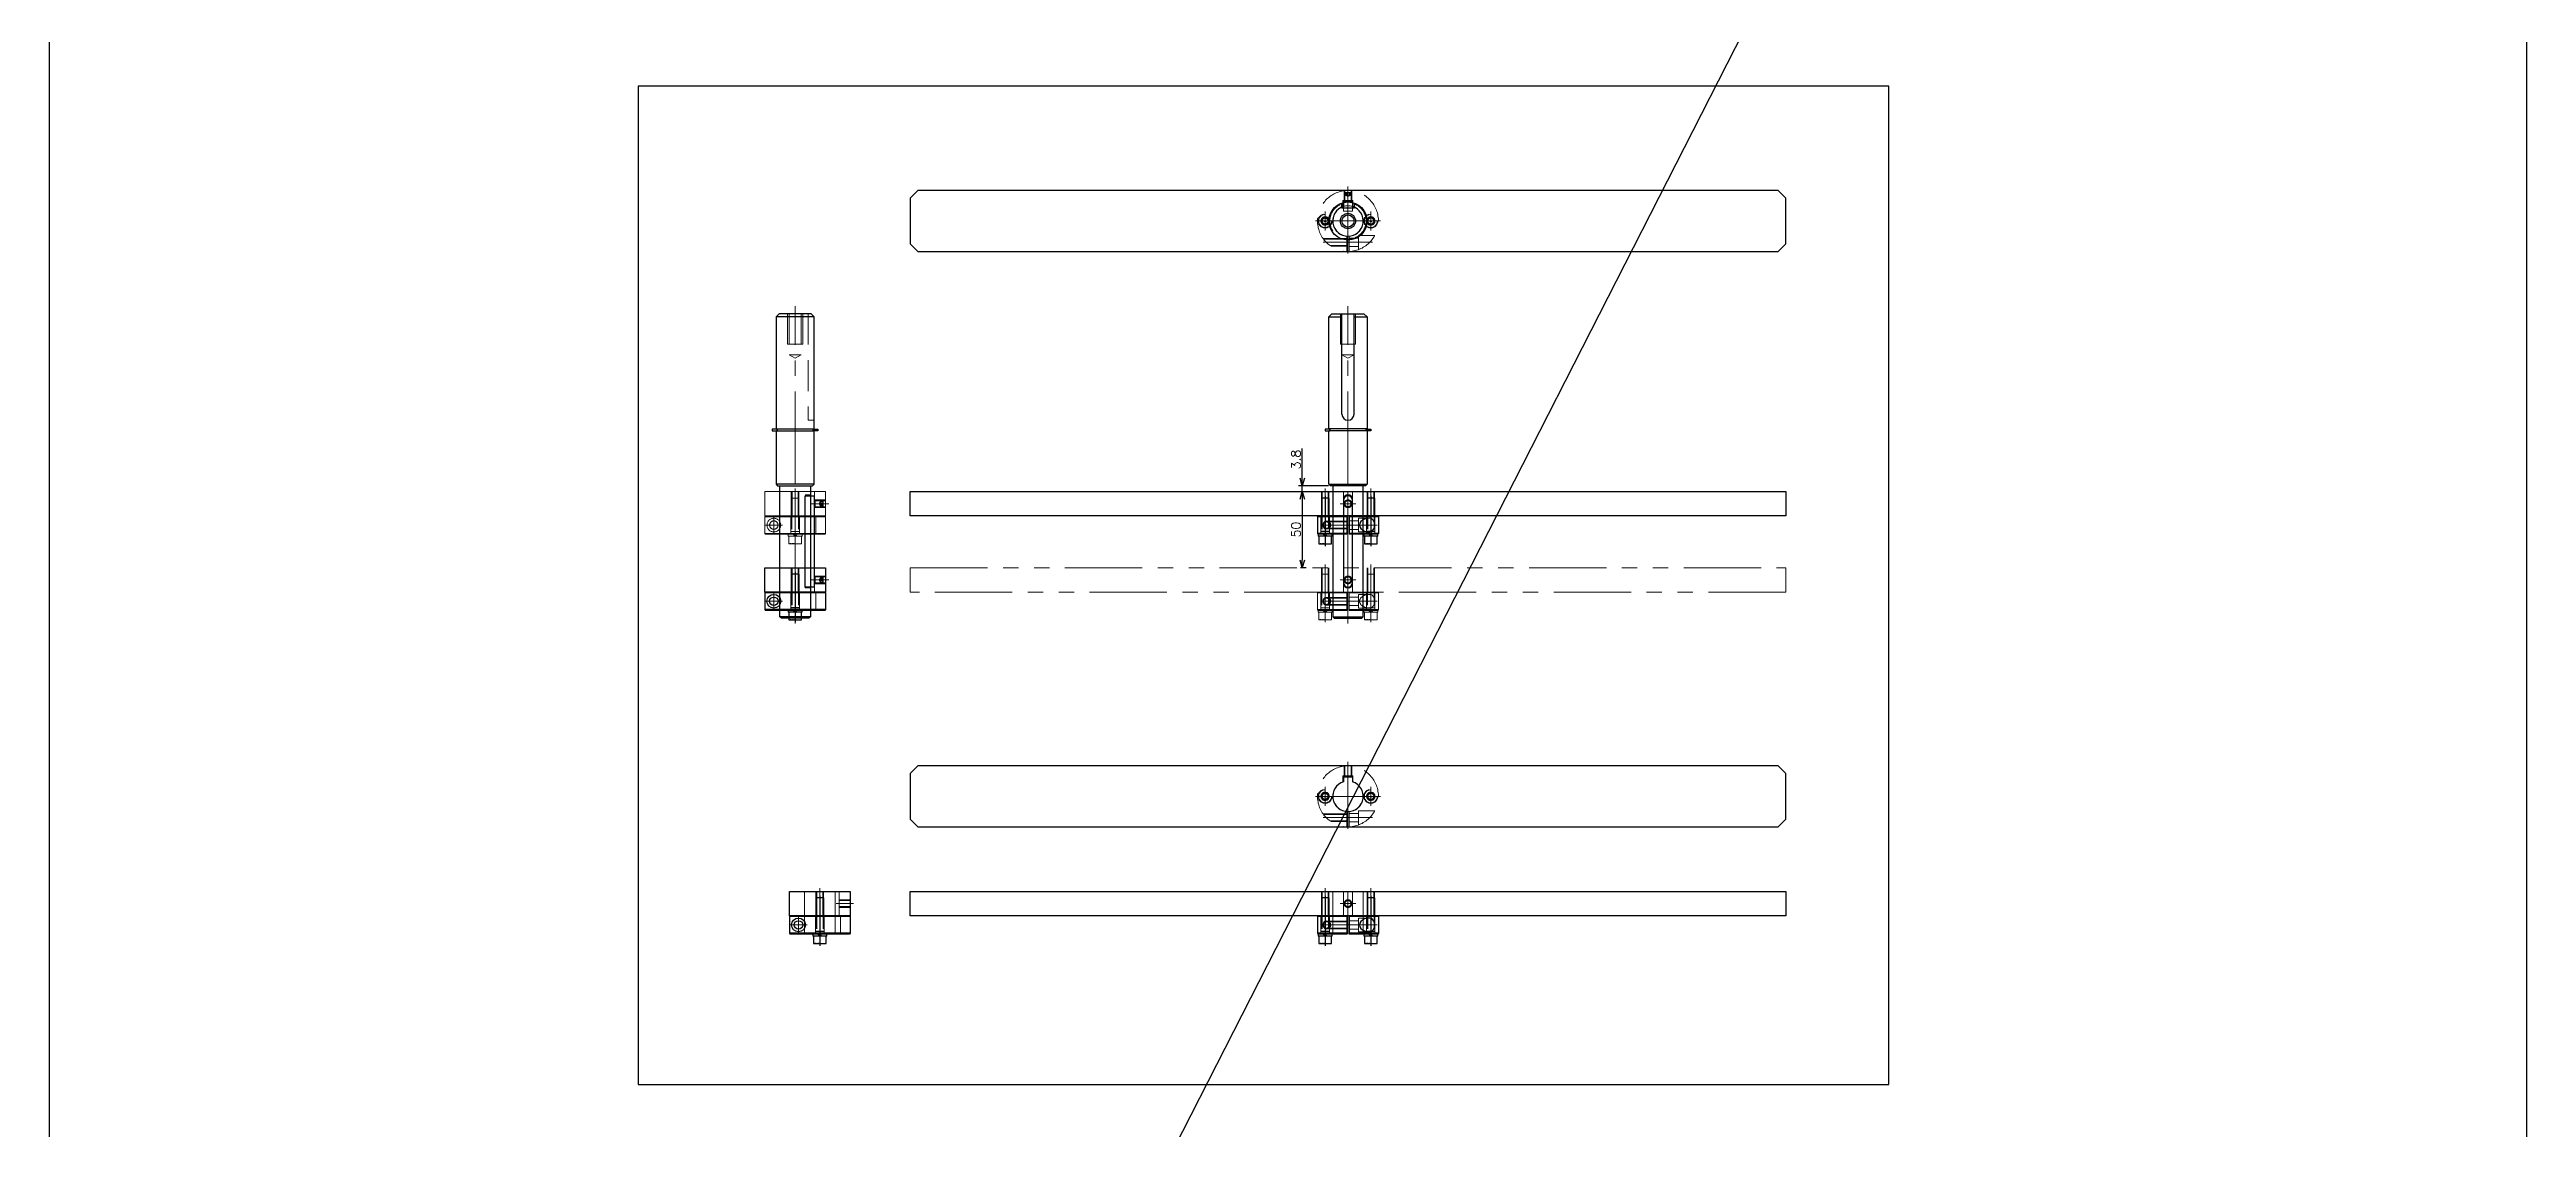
# Model space of a CAD drawing. Header units: millimetres. Extents: x 0 to 49006, y -7876 to 6995.
# Drawn here: x 23240 to 24867, y -2376 to -1667 of the extents above; entities that cross this region are included whole.
import ezdxf

# ---------------------------------------------------------------- set-up
doc = ezdxf.new("R2010")
doc.units = ezdxf.units.MM
doc.header["$LTSCALE"] = 3.2
doc.header["$PDMODE"] = 99
doc.header["$PDSIZE"] = 1
for name, pattern in [('CENTER2', [28.575, 19.05, -3.175, 3.175, -3.175]), ('HIDDEN', [9.525, 6.35, -3.175]), ('PHANTOM2', [31.75, 15.875, -3.175, 3.175, -3.175, 3.175, -3.175])]:
    doc.linetypes.add(name, pattern=pattern)
for name, color, linetype, lineweight in [('04_HIDDEN', 2, 'HIDDEN', 13), ('05_CENTER', 4, 'CENTER2', 13), ('06_PHANTOM', 2, 'PHANTOM2', 13), ('08_DIM', 3, 'Continuous', 13)]:
    doc.layers.add(name, color=color, linetype=linetype, lineweight=lineweight)
doc.layers.add('10_DRAFT', color=8, linetype='Continuous', lineweight=0, plot=False)
doc.styles.add('KSS_TXT', font='txt.shx', dxfattribs={"bigfont": 'extfont2.shx'})
doc.styles.add('KSS_TXT_L', font='txt.shx', dxfattribs={"height": 36, "bigfont": 'extfont2.shx'})
doc.dimstyles.new('KSS_DIM', dxfattribs={"dimscale": 12, "dimtxt": 3, "dimasz": 2.5, "dimexe": 1.25, "dimexo": 0.625, "dimtad": 1, "dimdsep": 46, "dimtxsty": 'KSS_TXT', "dimblk": 'OPEN30', "dimcen": 0, "dimazin": 2, "dimtfac": 0.75, "dimtmove": 0, "dimatfit": 3, "dimldrblk": 'OPEN30', "dimfxl": 1.25, "dimtolj": 1, "dimarcsym": 0})

# ---------------------------------------------------------------- blocks, each defined once
blk = doc.blocks.new('SCSM 20-12b_1_1')
at = {"color": 0}
for p, q in [((0, 19.5), (0.5, 20)), ((0, 19.5), (0, -19.5)), ((0.5, 20), (0.5, -20)), ((0.5, 20), (11.5, 20)), ((11.5, 20), (11.5, -20)), ((11.5, 20), (12, 19.5)), ((12, 19.5), (12, -19.5)), ((0.5, -20), (0, -19.5)), ((0.5, -20), (11.5, -20)), ((11.5, -20), (12, -19.5))]:
    blk.add_line(p, q, dxfattribs=at)
for radius in [4.5, 2.75]:
    blk.add_circle((6, -14), radius, dxfattribs=at)
at = {"layer": '04_HIDDEN', "color": 0}
for p, q in [((0, 13.5), (12, 13.5)), ((0.5, 10), (0, 10.5)), ((0, 2.8), (12, 2.8)), ((0.5, 10), (11.5, 10)), ((12, 10.5), (11.5, 10)), ((0, -2.8), (12, -2.8)), ((0, -10.5), (0.5, -10)), ((0.5, -10), (11.5, -10)), ((11.5, -10), (12, -10.5)), ((11.6, -10.1), (11.6, -10.1)), ((11.8, -10.2), (11.8, -10.2))]:
    blk.add_line(p, q, dxfattribs=at)
at = {"layer": '05_CENTER', "color": 0}
for p, q in [((0.2, -14), (11.8, -14)), ((6, -8.2), (6, -19.8))]:
    blk.add_line(p, q, dxfattribs=at)
at = {"layer": '10_DRAFT'}
blk.add_line((0, 0), (12, 0), dxfattribs=at)
blk = doc.blocks.new('SCSM 20-12c_1_1')
at = {"color": 0}
for p, q in [((-20, -0.5), (-19.5, 0)), ((-0.8, 0), (-19.5, 0)), ((-0.8, 0), (-0.8, -12)), ((19.5, 0), (0.7, 0)), ((0.7, 0), (0.7, -12)), ((19.5, 0), (20, -0.5)), ((-20, -0.5), (-20, -11.5)), ((-0.8, -0.5), (-20, -0.5)), ((-20, -11.5), (-19.5, -12)), ((-0.8, -11.5), (-20, -11.5)), ((-0.8, -12), (-19.5, -12)), ((20, -0.5), (0.7, -0.5)), ((20, -11.5), (0.7, -11.5)), ((19.5, -12), (0.7, -12)), ((20, -11.5), (19.5, -12)), ((20, -0.5), (20, -11.5))]:
    blk.add_line(p, q, dxfattribs=at)
for centre, major_axis, ratio, start_param, end_param in [((-14.3, -6), (0, 2.5), 0.832084, 6.283185, 9.424778), ((-14.3, -6), (0, 2.1), 0.853169, 6.283185, 9.424778), ((-14.3, -6), (-2.98, 0), 0.838869, 7.853982, 10.995574), ((-14.3, -6), (-2.42, 0), 0.868716, 7.853982, 10.995574), ((14.3, -6), (-6.68, 0), 0.673298, 4.712389, 7.853982), ((14.3, -6), (0, 4.5), 0.73708, 3.141593, 6.283185)]:
    blk.add_ellipse(centre, major_axis=major_axis, ratio=ratio, start_param=start_param, end_param=end_param, dxfattribs=at)
at = {"layer": '04_HIDDEN', "color": 0}
for p, q in [((-17.8, 0), (-17.8, -12)), ((-12.2, 0), (-12.2, -12)), ((-10.5, 0), (-10, -0.5)), ((10, -0.5), (10.5, 0)), ((12.2, 0), (12.2, -12)), ((17.7, 0), (17.7, -12)), ((-14.3, -3.5), (-0.8, -3.5)), ((-14.3, -3.9), (-0.8, -3.9)), ((-14.3, -8.1), (-0.8, -8.1)), ((-14.3, -8.5), (-0.8, -8.5)), ((-10, -11.5), (-10.5, -12)), ((-10.2, -11.8), (-10.2, -11.8)), ((-10.1, -11.6), (-10.1, -11.6)), ((-10, -0.5), (-10, -11.5)), ((0.7, -3.3), (7, -3.3)), ((0.7, -8.8), (7, -8.8)), ((7, -1.5), (14.3, -1.5)), ((7, -1.5), (7, -10.5)), ((7, -10.5), (14.3, -10.5)), ((10, -0.5), (10, -11.5)), ((10.5, -12), (10, -11.5))]:
    blk.add_line(p, q, dxfattribs=at)
at = {"layer": '05_CENTER', "color": 0}
for p, q in [((-15, 1.1), (-15, -13.5)), ((15, 1.1), (15, -13.5)), ((-17.4, -6), (19.1, -6))]:
    blk.add_line(p, q, dxfattribs=at)
at = {"layer": '10_DRAFT'}
blk.add_line((0, 0), (0, -12), dxfattribs=at)
blk = doc.blocks.new('A$C121A4B89_1_1')
at = {"color": 0}
for p, q in [((-4.6, 1.3), (-4.6, 0)), ((-4.6, 1.3), (4.6, 1.3)), ((-4.6, 0), (4.6, 0)), ((4.2, 6.3), (-4.2, 6.3)), ((-4.2, 6.3), (-4.2, 1.3)), ((0, 0), (-1.3, 1.3)), ((0, 1.3), (1.3, 0)), ((4.2, 1.3), (4.2, 6.3)), ((4.6, 0), (4.6, 1.3))]:
    blk.add_line(p, q, dxfattribs=at)
at = {"color": 0, "linetype": 'HIDDEN'}
for p, q in [((-2.5, -23.7), (-2.5, 0)), ((2.5, -23.7), (2.5, 0)), ((-2.5, -1.7), (2.5, -1.7)), ((-2.1, -23.7), (-2.1, -1.7)), ((2.1, -23.7), (2.1, -1.7)), ((-2.5, -23.7), (2.5, -23.7))]:
    blk.add_line(p, q, dxfattribs=at)
at = {"color": 0, "linetype": 'CENTER2'}
blk.add_line((0, -25.2), (0, 7.8), dxfattribs=at)
at = {"layer": '10_DRAFT', "style": 'KSS_TXT_L'}
blk.add_text('CS-M5x25L,SW', height=0.3, dxfattribs=at).set_placement((0.6, 6))
blk = doc.blocks.new('SCSM 20-12a_1_1')
at = {"color": 0}
for p, q in [((-3.3, 9.5), (-3.3, 13.5)), ((-3.3, 13.5), (3.2, 13.5)), ((3.2, 13.5), (3.2, 9.5)), ((-0.8, -10), (-0.8, -20)), ((0.8, -10), (0.8, -20))]:
    blk.add_line(p, q, dxfattribs=at)
for centre in [(-15, 0), (15, 0)]:
    blk.add_circle(centre, 2.75, dxfattribs=at)
for radius, start, end in [(20, 272.1491, 267.8509), (10, 108.9656, 265.6988), (10, 274.3012, 71.0344)]:
    blk.add_arc((0, 0), radius, start, end, dxfattribs=at)
at = {"layer": '04_HIDDEN', "color": 0}
for p, q in [((-16.4, -11.5), (-0.8, -11.5)), ((-16.1, -11.9), (-0.8, -11.9)), ((-11.9, -16.1), (-0.8, -16.1)), ((0.8, -11.2), (7, -11.2)), ((7, -9.5), (17.6, -9.5)), ((7, -9.5), (7, -18.5)), ((-11.3, -16.5), (-0.8, -16.5)), ((0.8, -16.8), (7, -16.8)), ((7, -18.5), (7.6, -18.5))]:
    blk.add_line(p, q, dxfattribs=at)
at = {"layer": '05_CENTER', "color": 0}
for p, q in [((0, 21.4), (0, -21.4)), ((-21.4, 0), (21.4, 0)), ((-15, 6.3), (-15, -6.3)), ((15, 6.3), (15, -6.3)), ((-16.2, -14), (16.2, -14))]:
    blk.add_line(p, q, dxfattribs=at)
blk = doc.blocks.new('M5tz_1_1')
at = {"color": 0}
for radius in [2.5, 2.5, 2]:
    blk.add_circle((0, 0), radius, dxfattribs=at)
blk.add_circle((0, 0), 2)
at = {"layer": '05_CENTER'}
for p, q in [((5.1, 0), (-5.1, 0)), ((0, -5.1), (0, 5.1))]:
    blk.add_line(p, q, dxfattribs=at)
blk = doc.blocks.new('A$C255F5867_1_1')
for p, q in [((-3, 12.8), (3, 12.8)), ((3, 12.8), (3, 9.5))]:
    blk.add_line(p, q)
at = {"color": 0}
blk.add_lwpolyline([(-282.5, -20), (282.5, -20), (287.5, -15), (287.5, 15), (282.5, 20), (-282.5, 20), (-287.5, 15), (-287.5, -15)], close=True, dxfattribs=at)
blk.add_lwpolyline([(-3, 9.5), (-3, 9.5), (-3, 12.8), (-3, 12.8)], close=True)
blk.add_arc((0, 0), 10, 107.4576, 72.5424, dxfattribs=at)
at = {"layer": '04_HIDDEN'}
for p, q in [((-2.5, 20), (-2.5, 12.8)), ((-2, 20), (-2, 12.8)), ((2, 20), (2, 12.8)), ((2.5, 20), (2.5, 12.8))]:
    blk.add_line(p, q, dxfattribs=at)
at = {"layer": '05_CENTER'}
for p, q in [((0, -12.5), (0, 22.7)), ((12, 0), (-12, 0))]:
    blk.add_line(p, q, dxfattribs=at)
for p in [(-15, 0), (15, 0)]:
    blk.add_blockref('M5tz_1_1', p)
blk = doc.blocks.new('A$C2DCD0621_1_1')
at = {"color": 0}
blk.add_lwpolyline([(-287.5, 16), (287.5, 16), (287.5, 0), (-287.5, 0)], close=True, dxfattribs=at)
at = {"layer": '04_HIDDEN'}
for p, q in [((-17.5, 0), (-17.5, 16)), ((-17, 0), (-17, 16)), ((-13, 0), (-13, 16)), ((-12.5, 0), (-12.5, 16)), ((-10, 0), (-10, 16)), ((10, 0), (10, 16)), ((12.5, 0), (12.5, 16)), ((13, 0), (13, 16)), ((17, 0), (17, 16)), ((17.5, 0), (17.5, 16))]:
    blk.add_line(p, q, dxfattribs=at)
at = {"layer": '04_HIDDEN', "color": 9}
for p, q in [((-3, 0), (-3, 16)), ((3, 0), (3, 16))]:
    blk.add_line(p, q, dxfattribs=at)
at = {"layer": '05_CENTER'}
for p, q in [((-15, -2.1), (-15, 18.1)), ((15, -2.1), (15, 18.1))]:
    blk.add_line(p, q, dxfattribs=at)
at = {"layer": '10_DRAFT'}
blk.add_line((0, 0), (0, 16), dxfattribs=at)
at = {"layer": '04_HIDDEN'}
blk.add_blockref('M5tz_1_1', (0, 8), dxfattribs=at)
blk = doc.blocks.new('A$C0D3A3B7B_1_1')
at = {"color": 0}
blk.add_lwpolyline([(0, 20), (16, 20), (16, -20), (0, -20)], close=True, dxfattribs=at)
at = {"layer": '04_HIDDEN'}
for p, q in [((5.5, 20), (5.5, 12.8)), ((6, 20), (6, 12.8)), ((10, 20), (10, 12.8)), ((10.5, 20), (10.5, 12.8)), ((16, 12.8), (0, 12.8)), ((16, 10), (0, 10)), ((16, 2.5), (0, 2.5)), ((16, 2), (0, 2)), ((16, -2), (0, -2)), ((16, -2.5), (0, -2.5)), ((16, -10), (0, -10))]:
    blk.add_line(p, q, dxfattribs=at)
at = {"layer": '05_CENTER'}
for p, q in [((8, 10.8), (8, 22.1)), ((18.1, 0), (-2.1, 0))]:
    blk.add_line(p, q, dxfattribs=at)
at = {"layer": '10_DRAFT'}
blk.add_line((16, 0), (0, 0), dxfattribs=at)
blk = doc.blocks.new('A$C22321654_1_1')
at = {"color": 0}
for p, q in [((8.5, -4), (8.5, 4)), ((8.5, 4), (11.8, 4)), ((11.8, -4), (8.5, -4))]:
    blk.add_line(p, q, dxfattribs=at)
for radius in [12.5, 5, 4]:
    blk.add_circle((0, 0), radius, dxfattribs=at)
at = {"layer": '04_HIDDEN'}
for p, q in [((9.5, 3), (6.5, 3)), ((6.5, 3), (6.5, -3)), ((9.5, -3), (6.5, -3))]:
    blk.add_line(p, q, dxfattribs=at)
for radius in [11.9, 10]:
    blk.add_circle((0, 0), radius, dxfattribs=at)
at = {"layer": '05_CENTER'}
for p, q in [((14.8, 0), (-14.8, 0)), ((0, -14.8), (0, 14.8))]:
    blk.add_line(p, q, dxfattribs=at)
blk = doc.blocks.new('A$C5F0121D9_1_1')
at = {"color": 0, "linetype": 'CENTER2'}
for p, q in [((-6.1, 0), (6.1, 0)), ((0, -6.1), (0, 6.1))]:
    blk.add_line(p, q, dxfattribs=at)
at = {"color": 0}
for p, q in [((-2.3, 0), (-1.2, 2)), ((-1.2, -2), (-2.3, 0)), ((-1.2, 2), (1.2, 2)), ((1.2, 2), (2.3, 0)), ((2.3, 0), (1.2, -2)), ((1.2, -2), (-1.2, -2))]:
    blk.add_line(p, q, dxfattribs=at)
for radius in [4.6, 4.25]:
    blk.add_circle((0, 0), radius, dxfattribs=at)
at = {"layer": '10_DRAFT', "style": 'KSS_TXT_L'}
blk.add_text('CS-M5', height=0.3, dxfattribs=at).set_placement((-0.7, -0.4))
blk = doc.blocks.new('MSSF5-6b_1_1')
at = {"color": 0, "linetype": 'CENTER2'}
blk.add_line((-7, 0), (1.2, 0), dxfattribs=at)
at = {"color": 0}
for p, q in [((-6, 2.1), (-5.6, 2.5)), ((-6, 2.1), (-0.3, 2.1)), ((-6, 2.1), (-6, -2.1)), ((-5.6, 2.5), (-0.7, 2.5)), ((-5.6, -2.5), (-5.6, 2.5)), ((-0.7, 2.5), (0, 1.8)), ((-0.7, -2.5), (-0.7, 2.5)), ((0, 1.8), (0, -1.8)), ((-6, -2.1), (-0.3, -2.1)), ((-6, -2.1), (-5.6, -2.5)), ((-5.6, -2.5), (-0.7, -2.5)), ((-3.7, -2.1), (-3.7, -2.1)), ((-1.4, -2.1), (-1.4, -2.1)), ((-0.7, -2.5), (0, -1.8))]:
    blk.add_line(p, q, dxfattribs=at)
at = {"color": 0, "linetype": 'HIDDEN'}
for p, q in [((-6, 1.4), (-4, 1.4)), ((-6, 0.7), (-4, 0.7)), ((-4, 1.4), (-3.2, 0)), ((-4, 1.4), (-4, -1.4)), ((-4, -1.4), (-3.2, 0)), ((-6, -0.7), (-4, -0.7)), ((-6, -1.4), (-4, -1.4))]:
    blk.add_line(p, q, dxfattribs=at)
blk = doc.blocks.new('_Open30')
at = {"color": 0, "linetype": 'ByBlock', "lineweight": -2}
for p, q in [((-1, 0.27), (0, 0)), ((0, 0), (-1, -0.27)), ((0, 0), (-1, 0))]:
    blk.add_line(p, q, dxfattribs=at)
blk = doc.blocks.new('*D999')
at = {"layer": '08_DIM', "color": 0, "lineweight": -2, "transparency": 16777216}
for p, q in [((24060.8, -1957), (24065, -1957)), ((24062.5, -1962), (24062.5, -2002)), ((24061.3, -2007), (24065, -2007))]:
    blk.add_line(p, q, dxfattribs=at)
at = {"layer": 'Defpoints', "color": 0, "transparency": 16777216}
for p in [(24059.5, -1957), (24060, -2007), (24062.5, -2007)]:
    blk.add_point(p, dxfattribs=at)
at = {"layer": '08_DIM', "color": 0, "lineweight": -2, "transparency": 16777216, "xscale": 5, "yscale": 5, "zscale": 5}
for p, rotation in [((24062.5, -1957), 90), ((24062.5, -2007), 270)]:
    blk.add_blockref('_Open30', p, dxfattribs=dict(at, rotation=rotation))
at = {"layer": '08_DIM', "color": 0, "transparency": 16777216, "insert": (24058.3, -1982), "char_height": 6, "attachment_point": 5, "rotation": 90, "style": 'KSS_TXT'}
blk.add_mtext('\\A1;50', dxfattribs=at)
blk = doc.blocks.new('*D1000')
at = {"layer": '08_DIM', "color": 0, "lineweight": -2, "transparency": 16777216}
for p, q in [((24062.5, -1948.2), (24062.5, -1928.7)), ((24079.7, -1953.2), (24060, -1953.2)), ((24060.8, -1957), (24065, -1957)), ((24062.5, -1957), (24062.5, -1953.2)), ((24062.5, -1962), (24062.5, -1967))]:
    blk.add_line(p, q, dxfattribs=at)
at = {"layer": 'Defpoints', "color": 0, "transparency": 16777216}
for p in [(24059.5, -1957), (24062.5, -1953.2), (24081, -1953.2)]:
    blk.add_point(p, dxfattribs=at)
at = {"layer": '08_DIM', "color": 0, "lineweight": -2, "transparency": 16777216, "xscale": 5, "yscale": 5, "zscale": 5}
for p, rotation in [((24062.5, -1953.2), 270), ((24062.5, -1957), 90)]:
    blk.add_blockref('_Open30', p, dxfattribs=dict(at, rotation=rotation))
at = {"layer": '08_DIM', "color": 0, "transparency": 16777216, "insert": (24058.3, -1936), "char_height": 6, "attachment_point": 5, "rotation": 90, "style": 'KSS_TXT'}
blk.add_mtext('\\A1;3.8', dxfattribs=at)
blk = doc.blocks.new('A$C685D21B0_1_1')
at = {"color": 0}
for p, q in [((2, -12.5), (2, 12.5)), ((75.6, 12.5), (75.6, -12.5)), ((75.6, 11.9), (77, 11.9)), ((77, 12.5), (77, -12.5)), ((112, -12.5), (112, 12.5)), ((199, 10), (113, 10)), ((200, 9), (199, 10)), ((199, -10), (199, 10)), ((200, -9), (200, 9)), ((75.6, -12), (77, -12)), ((113, -10), (199, -10)), ((199, -10), (200, -9))]:
    blk.add_line(p, q, dxfattribs=at)
for points in [[(75.6, -12.5), (2, -12.5), (0, -10.5), (0, 10.5), (2, 12.5), (75.6, 12.5)], [(77, 12.5), (112, 12.5), (113, 11.5), (113, -11.5), (112, -12.5), (77, -12.5)]]:
    blk.add_lwpolyline(points, dxfattribs=at)
at = {"layer": '04_HIDDEN'}
for p, q in [((0, 5), (20, 5)), ((0, 4), (27, 4)), ((20, 5), (20, -5)), ((27, 4), (27, -4)), ((29.3, 0), (27, 4)), ((0, -4), (27, -4)), ((0, -5), (20, -5)), ((0, -8.5), (70, -8.5)), ((27, -4), (29.3, 0)), ((70, -8.5), (70, -12.5)), ((180, -6.5), (119, -6.5)), ((119, -6.5), (119, -10)), ((180, -6.5), (180, -10))]:
    blk.add_line(p, q, dxfattribs=at)
at = {"layer": '05_CENTER'}
blk.add_line((203.4, 0), (-5, 0), dxfattribs=at)
blk = doc.blocks.new('STWS25a_1_1')
at = {"color": 0}
for points in [[(0, 11.9), (-1.2, 11.9), (-1.2, 15), (0, 15)], [(0, -11.9), (-1.2, -11.9), (-1.2, -15), (0, -15)]]:
    blk.add_lwpolyline(points, close=True, dxfattribs=at)
at = {"layer": '10_DRAFT'}
blk.add_line((-1.2, 0), (0, 0), dxfattribs=at)
blk = doc.blocks.new('KESS6-60b_1_1')
at = {"color": 0}
blk.add_lwpolyline([(0, 6), (60, 6), (60, 0), (0, 0)], close=True, dxfattribs=at)
blk = doc.blocks.new('A$C393861A3_1_1')
for name, p, rotation in [('A$C0D3A3B7B_1_1', (0, 0), 270), ('A$C121A4B89_1_1', (0, -28), 180)]:
    blk.add_blockref(name, p, dxfattribs=dict(rotation=rotation))
at = {"color": 4, "rotation": 270}
blk.add_blockref('SCSM 20-12b_1_1', (0, -16), dxfattribs=at)
at = {"layer": '04_HIDDEN', "color": 4, "xscale": -1}
blk.add_blockref('MSSF5-6b_1_1', (12.5, -8), dxfattribs=at)
blk = doc.blocks.new('A$C05D17ACF_1_1')
at = {"xscale": -1, "rotation": 90}
blk.add_blockref('A$C685D21B0_1_1', (0, 75.8), dxfattribs=at)
at = {"color": 4, "xscale": -1, "rotation": 90}
blk.add_blockref('STWS25a_1_1', (0, -1.2), dxfattribs=at)
at = {"color": 4, "rotation": 270}
blk.add_blockref('KESS6-60b_1_1', (6.5, -43.7), dxfattribs=at)
blk.add_blockref('A$C393861A3_1_1', (0, -91))
at = {"layer": '06_PHANTOM'}
blk.add_blockref('A$C393861A3_1_1', (0, -41), dxfattribs=at)
blk = doc.blocks.new('A$C7367677E_1_1')
at = {"color": 0}
for p, q in [((66, 4), (0, 4)), ((2, 4), (2, 12.5)), ((75.6, 12.5), (75.6, -12.5)), ((75.6, 11.9), (77, 11.9)), ((77, 12.5), (77, -12.5)), ((112, -12.5), (112, 12.5)), ((199, 10), (113, 10)), ((177, 3), (122, 3)), ((200, 9), (199, 10)), ((199, -10), (199, 10)), ((200, -9), (200, 9)), ((66, -4), (0, -4)), ((2, -12.5), (2, -4)), ((75.6, -12), (77, -12)), ((113, -10), (199, -10)), ((122, -3), (177, -3)), ((199, -10), (200, -9))]:
    blk.add_line(p, q, dxfattribs=at)
for points in [[(75.6, -12.5), (2, -12.5), (0, -10.5), (0, 10.5), (2, 12.5), (75.6, 12.5)], [(77, 12.5), (112, 12.5), (113, 11.5), (113, -11.5), (112, -12.5), (77, -12.5)]]:
    blk.add_lwpolyline(points, dxfattribs=at)
for centre, radius, start, end in [((66, 0), 4, 270, 90), ((122, 0), 3, 90, 270), ((177, 0), 3, 270, 90)]:
    blk.add_arc(centre, radius, start, end, dxfattribs=at)
at = {"layer": '04_HIDDEN'}
for p, q in [((0, 5), (20, 5)), ((0, 4), (27, 4)), ((20, 5), (20, -5)), ((27, 4), (27, -4)), ((29.3, 0), (27, 4)), ((0, -4), (27, -4)), ((0, -5), (20, -5)), ((27, -4), (29.3, 0))]:
    blk.add_line(p, q, dxfattribs=at)
at = {"layer": '05_CENTER'}
blk.add_line((203.4, 0), (-5, 0), dxfattribs=at)
blk = doc.blocks.new('A$C1A1D4BB9_1_1')
blk.add_blockref('A$C2DCD0621_1_1', (0, -16))
at = {"color": 4}
blk.add_blockref('SCSM 20-12c_1_1', (0, -16), dxfattribs=at)
at = {"rotation": 180}
for p in [(-15, -28), (15, -28)]:
    blk.add_blockref('A$C121A4B89_1_1', p, dxfattribs=at)
blk = doc.blocks.new('KESS6-60a_1_1')
at = {"color": 0}
blk.add_lwpolyline([(3, -3), (57, -3, 1), (57, 3), (3, 3, 1)], format="xyb", close=True, dxfattribs=at)
blk = doc.blocks.new('A$C4A7658AF_1_1')
at = {"rotation": 270}
blk.add_blockref('A$C7367677E_1_1', (0, 75.8), dxfattribs=at)
at = {"color": 4, "xscale": -1, "rotation": 90}
blk.add_blockref('STWS25a_1_1', (0, -1.2), dxfattribs=at)
blk.add_blockref('A$C1A1D4BB9_1_1', (0, -41))
at = {"color": 4, "rotation": 270}
blk.add_blockref('KESS6-60a_1_1', (0, -43.7), dxfattribs=at)
at = {"layer": '06_PHANTOM'}
blk.add_blockref('A$C1A1D4BB9_1_1', (0, -91), dxfattribs=at)

msp = doc.modelspace()

# ---------------------------------------------------------------- linework, layer by layer
at = {"color": 3}
msp.add_line((24866.518, -647.154), (23239.66, -3835.438), dxfattribs=at)
msp.add_lwpolyline([(23239.66, -647.154), (24866.518, -647.154), (24866.518, -3835.438), (23239.66, -3835.438)], close=True, dxfattribs=at)
msp.add_lwpolyline([(23626.26, -2346.48), (24447.646, -2346.48), (24447.646, -1690.742), (23626.26, -1690.742)], close=True)

# ---------------------------------------------------------------- block references
for name, p in [('A$C255F5867_1_1', (24092.483, -1779.365)), ('A$C05D17ACF_1_1', (23729.375, -1916.039)), ('A$C4A7658AF_1_1', (24092.483, -1916.039)), ('A$C255F5867_1_1', (24092.483, -2157.167)), ('A$C2DCD0621_1_1', (24092.483, -2235.61))]:
    msp.add_blockref(name, p)
for name, p, rotation in [('A$C22321654_1_1', (24092.483, -1779.365), 90), ('A$C0D3A3B7B_1_1', (23745.576, -2219.61), 270), ('A$C121A4B89_1_1', (23745.576, -2247.61), 180), ('A$C121A4B89_1_1', (24077.483, -2247.61), 180), ('A$C121A4B89_1_1', (24107.483, -2247.61), 180)]:
    msp.add_blockref(name, p, dxfattribs=dict(rotation=rotation))
at = {"color": 4, "rotation": 270}
msp.add_blockref('SCSM 20-12b_1_1', (23745.576, -2235.61), dxfattribs=at)
at = {"color": 4}
msp.add_blockref('SCSM 20-12c_1_1', (24092.483, -2235.61), dxfattribs=at)
at = {"layer": '04_HIDDEN', "color": 4}
for p in [(24092.483, -1779.365), (24092.483, -2157.167)]:
    msp.add_blockref('SCSM 20-12a_1_1', p, dxfattribs=at)
at = {"layer": '04_HIDDEN', "color": 4, "rotation": 270}
msp.add_blockref('MSSF5-6b_1_1', (24092.483, -1766.565), dxfattribs=at)
at = {"layer": '04_HIDDEN'}
for p in [(24077.483, -1779.365), (24107.483, -1779.365), (24077.483, -2157.167), (24107.483, -2157.167)]:
    msp.add_blockref('A$C5F0121D9_1_1', p, dxfattribs=at)

# ---------------------------------------------------------------- dimensions: what is measured, and where the dimension line sits
at = {"layer": '08_DIM'}
dim = msp.add_linear_dim(base=(24062.548, -1953.239), p1=(24059.526, -1957.039), p2=(24080.983, -1953.239), angle=90, dimstyle='KSS_DIM', override={"dimscale": 2}, dxfattribs=at)
dim.commit()
dim.dimension.update_dxf_attribs({"geometry": '*D1000', "text_midpoint": (24058.298, -1935.989)})
at = {"layer": '08_DIM', "color": 1}
dim = msp.add_linear_dim(base=(24062.548, -2007.039), p1=(24059.526, -1957.039), p2=(24060.048, -2007.039), angle=90, dimstyle='KSS_DIM', override={"dimscale": 2}, dxfattribs=at)
dim.commit()
dim.dimension.update_dxf_attribs({"geometry": '*D999', "text_midpoint": (24058.294, -1982.039)})

doc.saveas('drawing.dxf')
